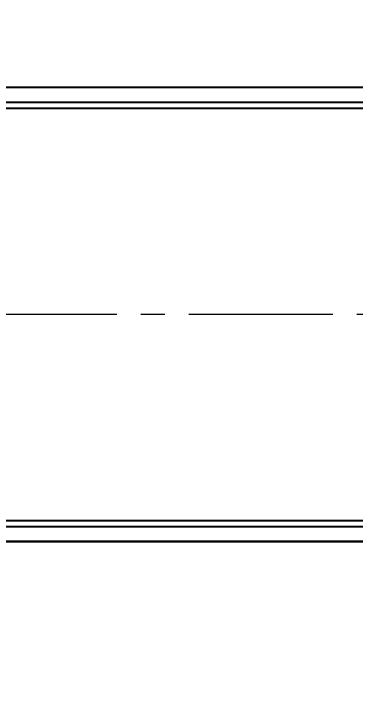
# Model space of a CAD drawing. Header units: millimetres. Extents: x 4086 to 8300, y 123 to 1549.
# Drawn here: x 6819.5 to 6864.7, y 1327 to 1416.8 of the extents above; entities that cross this region are included whole.
import ezdxf
from ezdxf import colors
from ezdxf.entities.mleader import LeaderData, LeaderLine
from ezdxf.math import Vec2, Vec3

# ---------------------------------------------------------------- set-up
doc = ezdxf.new("R2010")
doc.units = ezdxf.units.MM
doc.linetypes.add('CENTER2', pattern=[28.575, 19.05, -3.175, 3.175, -3.175])
doc.layers.add('中心线层', color=7, linetype='CENTER2', lineweight=0)
doc.layers.add('标注层', color=7, linetype='Continuous', lineweight=0)
doc.layers.add('外形图', color=7, linetype='Continuous')
doc.styles.add('思源黑', font='SourceHanSansCN-Normal.ttf')

msp = doc.modelspace()

# ---------------------------------------------------------------- linework, layer by layer
at = {"layer": '中心线层'}
msp.add_line((7090.2949, 1377.0487), (6695.5771, 1377.0487), dxfattribs=at)
at = {"layer": '外形图', "color": 7, "linetype": 'Continuous'}
for p, q in [((6917.7427, 1407.0487), (6745.0155, 1407.0487)), ((6917.5552, 1407.0173), (6745.0155, 1407.0173)), ((6745.0155, 1405.1073), (6909.1869, 1405.1073)), ((6742.4953, 1404.3015), (6906.4447, 1404.3015)), ((6906.5957, 1349.7959), (6742.4953, 1349.7959)), ((6909.316, 1348.9901), (6745.0155, 1348.9901)), ((6745.0155, 1347.0801), (6917.7061, 1347.0801)), ((6745.0155, 1347.0487), (6917.891, 1347.0487))]:
    msp.add_line(p, q, dxfattribs=at)

# ---------------------------------------------------------------- leaders
at = {"layer": '标注层'}
ml = msp.add_multileader_mtext('Standard', dxfattribs=at)
ml.set_content('{\\C7;user air duct2 }(φ6blue)', style='思源黑')
ml.set_leader_properties()
ml.build(insert=Vec2(0, 0))
ml.multileader.update_dxf_attribs({"text_left_attachment_type": 5, "text_right_attachment_type": 5, "dogleg_length": 1, "arrow_head_size": 6})
ctx = ml.context
ctx.base_point, ctx.char_height, ctx.arrow_head_size, ctx.plane_origin = Vec3(6772.16, 1461.9567), 7, 6, Vec3(6915.0155, 1390.0761)
ctx.left_attachment, ctx.right_attachment, ctx.text_align_type = 5, 5, 2
notes = []
notes.append((ctx, [(0, (1, 1, 0), (6875.9866, 1461.9567), (-1, 0), 1, [(0, [(6915.0155, 1390.0761)], 0, [])])]))
ctx.mtext.insert, ctx.mtext.alignment, ctx.mtext.flow_direction = Vec3(6872.9866, 1471.6651), 3, 5
ml = msp.add_multileader_mtext('Standard', dxfattribs=at)
ml.set_content('{\\C7;user air duct3 }(φ6grey)', style='思源黑')
ml.set_leader_properties()
ml.build(insert=Vec2(0, 0))
ml.multileader.update_dxf_attribs({"text_left_attachment_type": 5, "text_right_attachment_type": 5, "dogleg_length": 1, "arrow_head_size": 6})
ctx = ml.context
ctx.base_point, ctx.char_height, ctx.arrow_head_size, ctx.plane_origin = Vec3(6773.7477, 1445.5963), 7, 6, Vec3(6913.0724, 1376.6959)
ctx.left_attachment, ctx.right_attachment, ctx.text_align_type = 5, 5, 2
notes.append((ctx, [(0, (1, 1, 0), (6877.1306, 1445.5963), (-1, 0), 1, [(0, [(6913.0724, 1376.6959)], 0, [])])]))
ctx.mtext.insert, ctx.mtext.alignment, ctx.mtext.flow_direction = Vec3(6874.1306, 1455.7997), 3, 5
ml = msp.add_multileader_mtext('Standard', dxfattribs=at)
ml.set_content('{\\C7;user air duct1}（φ4blue）', style='思源黑')
ml.set_leader_properties()
ml.build(insert=Vec2(0, 0))
ml.multileader.update_dxf_attribs({"text_left_attachment_type": 5, "text_right_attachment_type": 5, "dogleg_length": 1, "arrow_head_size": 6})
ctx = ml.context
ctx.base_point, ctx.char_height, ctx.arrow_head_size, ctx.plane_origin = Vec3(6796.2928, 1303.748), 7, 6, Vec3(6915.0155, 1366.3558)
ctx.left_attachment, ctx.right_attachment, ctx.text_align_type = 5, 5, 2
notes.append((ctx, [(0, (1, 1, 0), (6904.9665, 1303.748), (-1, 0), 1, [(0, [(6915.0155, 1366.3558)], 0, [])])]))
ctx.mtext.insert, ctx.mtext.alignment, ctx.mtext.flow_direction = Vec3(6901.9665, 1313.83), 3, 5
for ctx, leaders in notes:
    for number, flags, end, landing, length, lines in leaders:
        leader = LeaderData()
        leader.index, (leader.has_last_leader_line, leader.has_dogleg_vector, leader.attachment_direction) = number, flags
        leader.last_leader_point, leader.dogleg_vector, leader.dogleg_length = Vec3(end), Vec3(landing), length
        for number, points, colour, breaks in lines:
            line = LeaderLine()
            line.index, line.vertices, line.color, line.breaks = number, Vec3.list(points), colors.encode_raw_color(colour), breaks
            leader.lines.append(line)
        ctx.leaders.append(leader)

doc.saveas('drawing.dxf')
